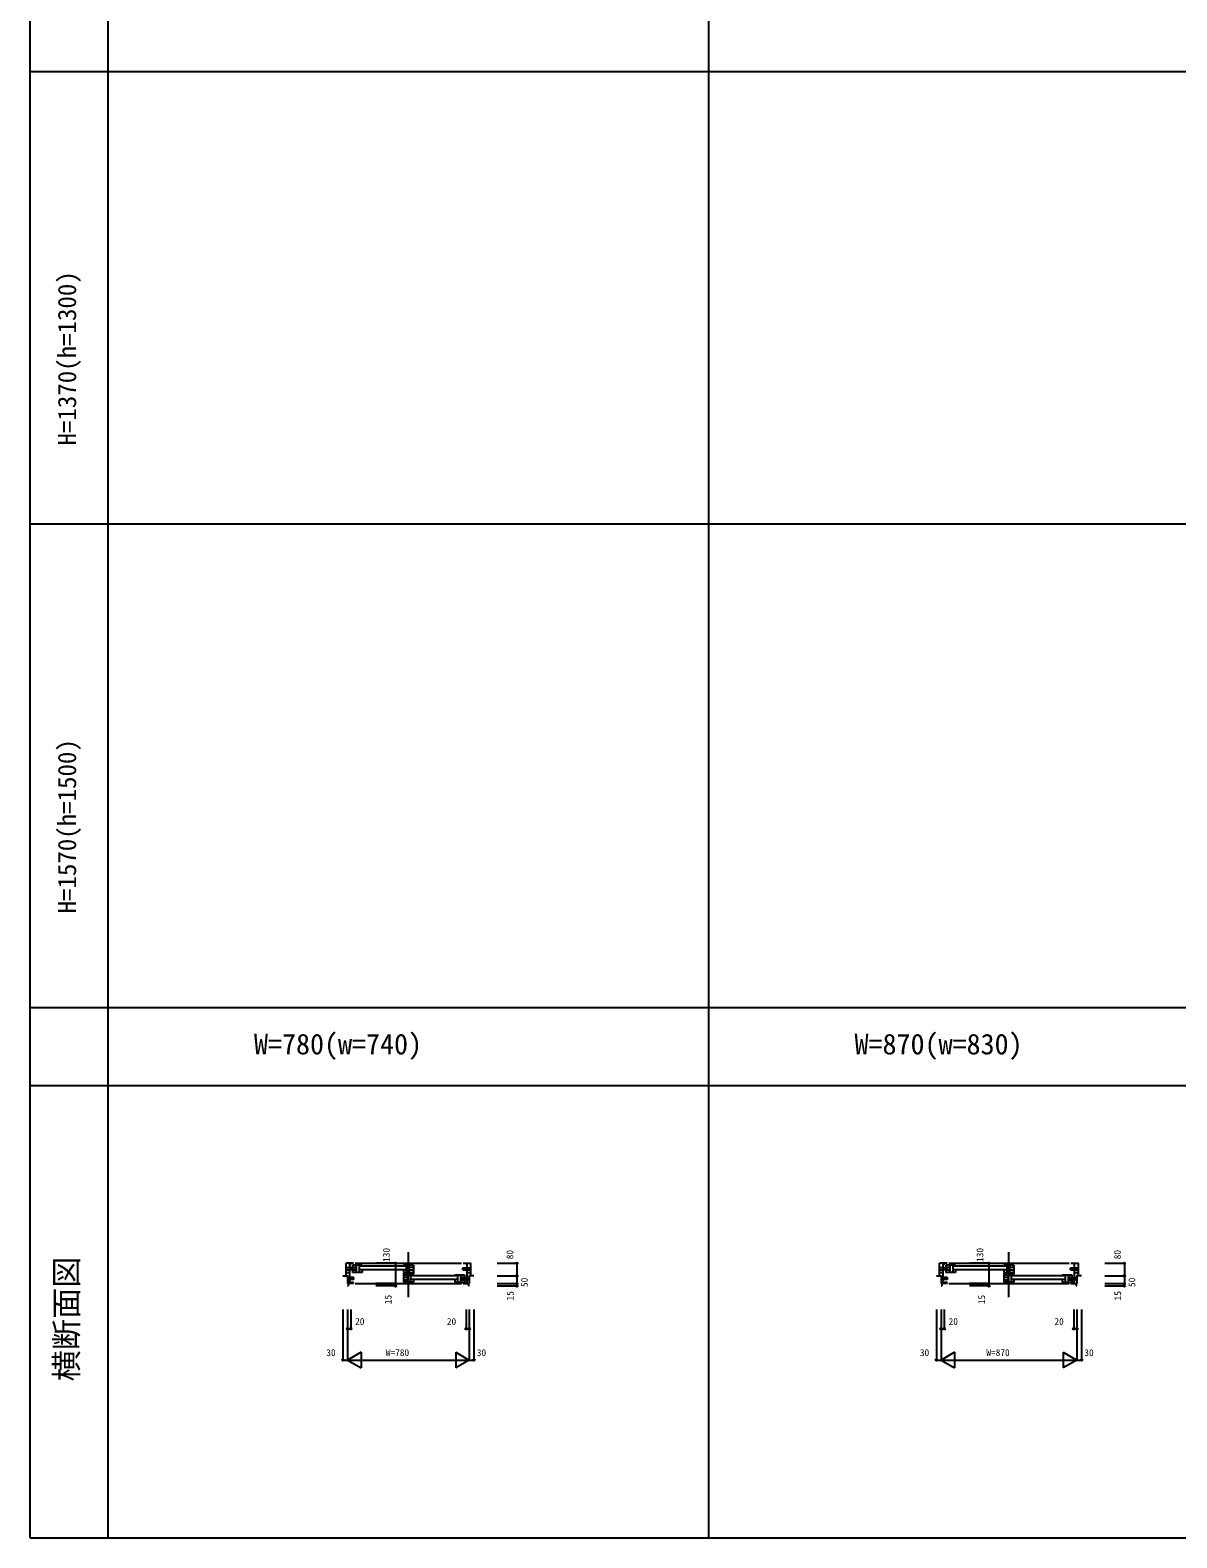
# Model space of a CAD drawing. Units: millimetres, scale not verified. Extents: x -13750 to 13750, y -10000 to 10000.
# Drawn here: x -13750 to -6399, y -10000 to -334 of the extents above; entities that cross this region are included whole.
import ezdxf
from ezdxf.enums import TextEntityAlignment as Align

# ---------------------------------------------------------------- set-up
doc = ezdxf.new("R2010")
doc.units = ezdxf.units.MM
doc.header["$LTSCALE"] = 50
for name, color, linetype in [('0-0_0', 7, 'Continuous'), ('0-2_YKK_B1', 4, 'Continuous'), ('0-4_YKK_F1', 7, 'Continuous'), ('0-6_YKK_N1', 2, 'Continuous')]:
    doc.layers.add(name, color=color, linetype=linetype)
doc.styles.add('ＭＳ ゴシック', font='')
doc.styles.get('ＭＳ ゴシック').set_extended_font_data('MS Gothic')

msp = doc.modelspace()

# ---------------------------------------------------------------- linework, layer by layer
at = {"layer": '0-0_0'}
msp.add_line((-13250, -10000), (-9400, -10000), dxfattribs=at)
at = {"layer": '0-2_YKK_B1'}
for p, q in [((-11325, -8456.2), (-11325, -8167.7)), ((-7475, -8456.2), (-7475, -8167.7)), ((-11676, -8240), (-11725, -8240)), ((-11725, -8320), (-11725, -8240)), ((-11701, -8269.7), (-11725, -8269.7)), ((-11725, -8280.7), (-11701, -8280.7)), ((-11725, -8298), (-11701, -8298)), ((-11701, -8370), (-11701, -8240)), ((-11698.5, -8247.3), (-11701, -8247.3)), ((-11674, -8269.7), (-11701, -8269.7)), ((-11674, -8280.7), (-11701, -8280.7)), ((-11698.5, -8247.3), (-11691.2, -8240)), ((-11684, -8251.7), (-11684, -8266.7)), ((-11622, -8251.7), (-11684, -8251.7)), ((-11659, -8266.7), (-11684, -8266.7)), ((-11659, -8283.7), (-11684, -8283.7)), ((-11684, -8283.7), (-11684, -8298.7)), ((-11640, -8298.7), (-11684, -8298.7)), ((-11674, -8280.7), (-11674, -8269.7)), ((-11666, -8240), (-10984, -8240)), ((-11659, -8251.7), (-11659, -8298.7)), ((-11640, -8251.7), (-11640, -8298.7)), ((-11622, -8298.2), (-11640, -8298.2)), ((-11343, -8259.2), (-11636, -8259.2)), ((-11343, -8281.2), (-11636, -8281.2)), ((-11622, -8251.7), (-11622, -8259.2)), ((-11622, -8279.4), (-11622, -8298.2)), ((-11357, -8259.2), (-11357, -8251.7)), ((-11295, -8251.7), (-11357, -8251.7)), ((-11357, -8279.4), (-11357, -8298.2)), ((-11357, -8298.2), (-11339, -8298.2)), ((-11340.4, -8303.7), (-11357, -8303.7)), ((-11357, -8303.7), (-11357, -8360.2)), ((-11340.4, -8303.7), (-11340.4, -8311.2)), ((-11330.4, -8311.2), (-11340.4, -8311.2)), ((-11339, -8251.7), (-11339, -8298.7)), ((-11339, -8298.7), (-11295, -8298.7)), ((-11318.4, -8305.2), (-11330.4, -8305.2)), ((-11330.4, -8305.2), (-11330.4, -8311.2)), ((-11324.4, -8310.2), (-11293, -8310.2)), ((-11320, -8298.7), (-11320, -8251.7)), ((-11295, -8266.7), (-11320, -8266.7)), ((-11295, -8283.7), (-11320, -8283.7)), ((-11295, -8251.7), (-11295, -8266.7)), ((-11295, -8252.2), (-11293, -8252.2)), ((-11295, -8283.7), (-11295, -8298.7)), ((-11293, -8252.2), (-11293, -8310.2)), ((-10976, -8269.7), (-10949, -8269.7)), ((-10976, -8280.7), (-10976, -8269.7)), ((-10976, -8280.7), (-10949, -8280.7)), ((-10974, -8240), (-10925, -8240)), ((-10951.5, -8247.3), (-10958.8, -8240)), ((-10951.5, -8247.3), (-10949, -8247.3)), ((-10949, -8370), (-10949, -8240)), ((-10949, -8269.7), (-10925, -8269.7)), ((-10949, -8280.7), (-10925, -8280.7)), ((-10949, -8298), (-10925, -8298)), ((-10925, -8320), (-10925, -8240)), ((-7871, -8240), (-7920, -8240)), ((-7920, -8320), (-7920, -8240)), ((-7896, -8269.7), (-7920, -8269.7)), ((-7920, -8280.7), (-7896, -8280.7)), ((-7920, -8298), (-7896, -8298)), ((-7896, -8370), (-7896, -8240)), ((-7893.5, -8247.3), (-7896, -8247.3)), ((-7869, -8269.7), (-7896, -8269.7)), ((-7869, -8280.7), (-7896, -8280.7)), ((-7893.5, -8247.3), (-7886.2, -8240)), ((-7879, -8251.7), (-7879, -8266.7)), ((-7817, -8251.7), (-7879, -8251.7)), ((-7854, -8266.7), (-7879, -8266.7)), ((-7854, -8283.7), (-7879, -8283.7)), ((-7879, -8283.7), (-7879, -8298.7)), ((-7835, -8298.7), (-7879, -8298.7)), ((-7869, -8280.7), (-7869, -8269.7)), ((-7861, -8240), (-7089, -8240)), ((-7854, -8251.7), (-7854, -8298.7)), ((-7835, -8251.7), (-7835, -8298.7)), ((-7817, -8298.2), (-7835, -8298.2)), ((-7493, -8259.2), (-7831, -8259.2)), ((-7493, -8281.2), (-7831, -8281.2)), ((-7817, -8251.7), (-7817, -8259.2)), ((-7817, -8279.4), (-7817, -8298.2)), ((-7507, -8259.2), (-7507, -8251.7)), ((-7445, -8251.7), (-7507, -8251.7)), ((-7507, -8279.4), (-7507, -8298.2)), ((-7507, -8298.2), (-7489, -8298.2)), ((-7490.4, -8303.7), (-7507, -8303.7)), ((-7507, -8303.7), (-7507, -8360.2)), ((-7490.4, -8303.7), (-7490.4, -8311.2)), ((-7480.4, -8311.2), (-7490.4, -8311.2)), ((-7489, -8251.7), (-7489, -8298.7)), ((-7489, -8298.7), (-7445, -8298.7)), ((-7468.4, -8305.2), (-7480.4, -8305.2)), ((-7480.4, -8305.2), (-7480.4, -8311.2)), ((-7474.4, -8310.2), (-7443, -8310.2)), ((-7470, -8298.7), (-7470, -8251.7)), ((-7445, -8266.7), (-7470, -8266.7)), ((-7445, -8283.7), (-7470, -8283.7)), ((-7445, -8251.7), (-7445, -8266.7)), ((-7445, -8252.2), (-7443, -8252.2)), ((-7445, -8283.7), (-7445, -8298.7)), ((-7443, -8252.2), (-7443, -8310.2)), ((-7081, -8269.7), (-7054, -8269.7)), ((-7081, -8280.7), (-7081, -8269.7)), ((-7081, -8280.7), (-7054, -8280.7)), ((-7079, -8240), (-7030, -8240)), ((-7056.5, -8247.3), (-7063.8, -8240)), ((-7056.5, -8247.3), (-7054, -8247.3)), ((-7054, -8370), (-7054, -8240)), ((-7054, -8269.7), (-7030, -8269.7)), ((-7054, -8280.7), (-7030, -8280.7)), ((-7054, -8298), (-7030, -8298)), ((-7030, -8320), (-7030, -8240)), ((-11701, -8331.7), (-11715, -8331.7)), ((-11715, -8342.7), (-11701, -8342.7)), ((-11676, -8370), (-11715, -8370)), ((-11715, -8385), (-11711, -8385)), ((-11711, -8370), (-11711, -8385)), ((-11674, -8331.7), (-11701, -8331.7)), ((-11674, -8342.7), (-11701, -8342.7)), ((-11676, -8363.7), (-11701, -8363.7)), ((-11676, -8370), (-11676, -8363.7)), ((-11674, -8342.7), (-11674, -8331.7)), ((-11666, -8370), (-10984, -8370)), ((-11355, -8360.2), (-11357, -8360.2)), ((-11355, -8313.7), (-11293, -8313.7)), ((-11355, -8313.7), (-11355, -8328.7)), ((-11355, -8328.7), (-11330, -8328.7)), ((-11355, -8345.7), (-11355, -8360.7)), ((-11355, -8345.7), (-11330, -8345.7)), ((-11311, -8360.7), (-11355, -8360.7)), ((-11330, -8360.7), (-11330, -8313.7)), ((-11311, -8313.7), (-11311, -8360.7)), ((-11293, -8360.2), (-11311, -8360.2)), ((-11014, -8321.2), (-11307, -8321.2)), ((-11014, -8343.2), (-11307, -8343.2)), ((-11293, -8321.2), (-11293, -8313.7)), ((-11293, -8341.4), (-11293, -8360.2)), ((-11028, -8313.7), (-11028, -8321.2)), ((-11028, -8313.7), (-10966, -8313.7)), ((-11028, -8341.4), (-11028, -8360.2)), ((-11028, -8360.2), (-11010, -8360.2)), ((-11010, -8313.7), (-11010, -8360.7)), ((-11010, -8360.7), (-10966, -8360.7)), ((-10991, -8313.7), (-10991, -8360.7)), ((-10991, -8328.7), (-10966, -8328.7)), ((-10991, -8345.7), (-10966, -8345.7)), ((-10976, -8331.7), (-10949, -8331.7)), ((-10976, -8342.7), (-10976, -8331.7)), ((-10976, -8342.7), (-10949, -8342.7)), ((-10974, -8363.7), (-10949, -8363.7)), ((-10974, -8370), (-10974, -8363.7)), ((-10974, -8370), (-10935, -8370)), ((-10966, -8313.7), (-10966, -8328.7)), ((-10966, -8345.7), (-10966, -8360.7)), ((-10949, -8331.7), (-10935, -8331.7)), ((-10949, -8342.7), (-10935, -8342.7)), ((-10939, -8370), (-10939, -8385)), ((-10935, -8385), (-10939, -8385)), ((-7896, -8331.7), (-7910, -8331.7)), ((-7910, -8342.7), (-7896, -8342.7)), ((-7871, -8370), (-7910, -8370)), ((-7910, -8385), (-7906, -8385)), ((-7906, -8370), (-7906, -8385)), ((-7869, -8331.7), (-7896, -8331.7)), ((-7869, -8342.7), (-7896, -8342.7)), ((-7871, -8363.7), (-7896, -8363.7)), ((-7871, -8370), (-7871, -8363.7)), ((-7869, -8342.7), (-7869, -8331.7)), ((-7861, -8370), (-7089, -8370)), ((-7505, -8360.2), (-7507, -8360.2)), ((-7505, -8313.7), (-7443, -8313.7)), ((-7505, -8313.7), (-7505, -8328.7)), ((-7505, -8328.7), (-7480, -8328.7)), ((-7505, -8345.7), (-7505, -8360.7)), ((-7505, -8345.7), (-7480, -8345.7)), ((-7461, -8360.7), (-7505, -8360.7)), ((-7480, -8360.7), (-7480, -8313.7)), ((-7461, -8313.7), (-7461, -8360.7)), ((-7443, -8360.2), (-7461, -8360.2)), ((-7119, -8321.2), (-7457, -8321.2)), ((-7119, -8343.2), (-7457, -8343.2)), ((-7443, -8321.2), (-7443, -8313.7)), ((-7443, -8341.4), (-7443, -8360.2)), ((-7133, -8313.7), (-7133, -8321.2)), ((-7133, -8313.7), (-7071, -8313.7)), ((-7133, -8341.4), (-7133, -8360.2)), ((-7133, -8360.2), (-7115, -8360.2)), ((-7115, -8313.7), (-7115, -8360.7)), ((-7115, -8360.7), (-7071, -8360.7)), ((-7096, -8313.7), (-7096, -8360.7)), ((-7096, -8328.7), (-7071, -8328.7)), ((-7096, -8345.7), (-7071, -8345.7)), ((-7081, -8331.7), (-7054, -8331.7)), ((-7081, -8342.7), (-7081, -8331.7)), ((-7081, -8342.7), (-7054, -8342.7)), ((-7079, -8363.7), (-7054, -8363.7)), ((-7079, -8370), (-7079, -8363.7)), ((-7079, -8370), (-7040, -8370)), ((-7071, -8313.7), (-7071, -8328.7)), ((-7071, -8345.7), (-7071, -8360.7)), ((-7054, -8331.7), (-7040, -8331.7)), ((-7054, -8342.7), (-7040, -8342.7)), ((-7044, -8370), (-7044, -8385)), ((-7040, -8385), (-7044, -8385))]:
    msp.add_line(p, q, dxfattribs=at)
for points in [[(-11745, -8320), (-11715, -8320), (-11715, -8370)], [(-10905, -8320), (-10935, -8320), (-10935, -8370)], [(-7940, -8320), (-7910, -8320), (-7910, -8370)], [(-7010, -8320), (-7040, -8320), (-7040, -8370)]]:
    msp.add_lwpolyline(points, dxfattribs=at)
at = {"layer": '0-4_YKK_F1'}
for p, q in [((-13750, -10000), (-13750, 10000)), ((-13250, -10000), (-13250, 9500)), ((-9400, -10000), (-9400, 9500)), ((-13750, -600), (13250, -600)), ((-13750, -3500), (13250, -3500)), ((-13750, -6600), (13250, -6600)), ((-13750, -7100), (13250, -7100)), ((-13750, -10000), (13750, -10000))]:
    msp.add_line(p, q, dxfattribs=at)
at = {"layer": '0-6_YKK_N1'}
for p, q in [((-11408, -8240), (-11533, -8240)), ((-11408, -8240), (-11408, -8370)), ((-10755, -8240), (-10630, -8240)), ((-10630, -8240), (-10630, -8385)), ((-7603, -8240), (-7728, -8240)), ((-7603, -8240), (-7603, -8370)), ((-6860, -8240), (-6735, -8240)), ((-6735, -8240), (-6735, -8385)), ((-11408, -8370), (-11533, -8370)), ((-11408, -8385), (-11533, -8385)), ((-11408, -8385), (-11408, -8370)), ((-10755, -8320), (-10630, -8320)), ((-10755, -8370), (-10630, -8370)), ((-10755, -8385), (-10630, -8385)), ((-7603, -8370), (-7728, -8370)), ((-7603, -8385), (-7728, -8385)), ((-7603, -8385), (-7603, -8370)), ((-6860, -8320), (-6735, -8320)), ((-6860, -8370), (-6735, -8370)), ((-6860, -8385), (-6735, -8385)), ((-11745, -8535), (-11745, -8860)), ((-11715, -8535), (-11715, -8860)), ((-11695, -8535), (-11695, -8660)), ((-10955, -8535), (-10955, -8660)), ((-10935, -8535), (-10935, -8860)), ((-10905, -8535), (-10905, -8860)), ((-7940, -8535), (-7940, -8860)), ((-7910, -8535), (-7910, -8860)), ((-7890, -8535), (-7890, -8660)), ((-7060, -8535), (-7060, -8660)), ((-7040, -8535), (-7040, -8860)), ((-7010, -8535), (-7010, -8860)), ((-11715, -8660), (-11695, -8660)), ((-10955, -8660), (-10935, -8660)), ((-7910, -8660), (-7890, -8660)), ((-7060, -8660), (-7040, -8660)), ((-11745, -8860), (-11715, -8860)), ((-11628.4, -8810), (-11715, -8860)), ((-11715, -8860), (-10935, -8860)), ((-11715, -8860), (-11628.4, -8910)), ((-11628.4, -8810), (-11628.4, -8910)), ((-11021.6, -8810), (-11021.6, -8910)), ((-11021.6, -8810), (-10935, -8860)), ((-10935, -8860), (-11021.6, -8910)), ((-10935, -8860), (-10905, -8860)), ((-7940, -8860), (-7910, -8860)), ((-7823.4, -8810), (-7910, -8860)), ((-7910, -8860), (-7040, -8860)), ((-7910, -8860), (-7823.4, -8910)), ((-7823.4, -8810), (-7823.4, -8910)), ((-7126.6, -8810), (-7126.6, -8910)), ((-7126.6, -8810), (-7040, -8860)), ((-7040, -8860), (-7126.6, -8910)), ((-7040, -8860), (-7010, -8860))]:
    msp.add_line(p, q, dxfattribs=at)
for centre in [(-11408, -8240), (-10630, -8240), (-7603, -8240), (-6735, -8240), (-11408, -8370), (-11408, -8385), (-10630, -8320), (-10630, -8370), (-10630, -8385), (-7603, -8370), (-7603, -8385), (-6735, -8320), (-6735, -8370), (-6735, -8385), (-11715, -8660), (-11695, -8660), (-10955, -8660), (-10935, -8660), (-7910, -8660), (-7890, -8660), (-7060, -8660), (-7040, -8660), (-11745, -8860), (-10905, -8860), (-7940, -8860), (-7010, -8860)]:
    msp.add_circle(centre, 5, dxfattribs=at)

# ---------------------------------------------------------------- texts
at = {"layer": '0-0_0', "color": 3, "style": 'ＭＳ ゴシック'}
for s, height, p in [('H=1370(h=1300)', 117.3, (-13420, -2996.67)), ('H=1570(h=1500)', 117.3, (-13420, -5996.67)), ('横断面図', 146.6, (-13400, -8996.67))]:
    msp.add_text(s, height=height, rotation=90, dxfattribs=at).set_placement(p, align=Align.BOTTOM_LEFT)
for s, p in [('W=780(w=740)', (-12315, -6940)), ('W=870(w=830)', (-8465, -6940))]:
    msp.add_text(s, height=132, dxfattribs=at).set_placement(p, align=Align.BOTTOM_LEFT)
at = {"layer": '0-6_YKK_N1', "style": 'ＭＳ ゴシック'}
for s, p in [('130', (-11431.09, -8231.03)), ('80', (-10639.56, -8214.23)), ('130', (-7626.09, -8231.03)), ('80', (-6744.56, -8214.23)), ('50', (-10546.79, -8391.91)), ('50', (-6651.79, -8391.91)), ('15', (-11420, -8501.95)), ('15', (-10637.44, -8477.97)), ('15', (-7615, -8501.95)), ('15', (-6742.44, -8477.97))]:
    msp.add_text(s, height=43.99, rotation=90, dxfattribs=at).set_placement(p, align=Align.BOTTOM_LEFT)
for s, p in [('20', (-11666.69, -8648)), ('20', (-11078.64, -8648)), ('20', (-7861.69, -8648)), ('20', (-7183.64, -8648)), ('30', (-11851.3, -8848)), ('W=780', (-11470, -8848)), ('30', (-10886.62, -8848)), ('30', (-8046.3, -8848)), ('W=870', (-7620, -8848)), ('30', (-6991.62, -8848))]:
    msp.add_text(s, height=43.99, dxfattribs=at).set_placement(p, align=Align.BOTTOM_LEFT)

doc.saveas('drawing.dxf')
